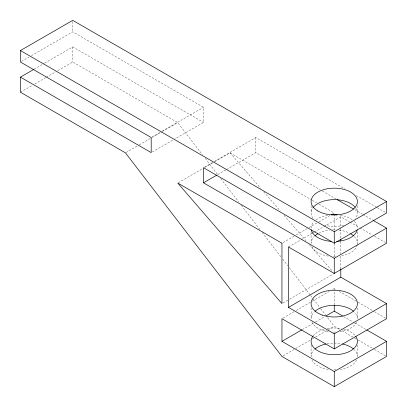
<?xml version="1.0" encoding="UTF-8"?>
<svg xmlns="http://www.w3.org/2000/svg" width="407" height="407" viewBox="0 0 407 407"><rect width="100%" height="100%" fill="white"/><g stroke="black" fill="none" stroke-linecap="round" stroke-linejoin="round"><path stroke-width="0.31" stroke-dasharray="2.04 1.53" d="M21.535 61.386L29.243 56.939M31.446 55.667L72.741 31.827L203.5 107.321L203.5 122.421L174.873 138.95M34.198 69.175L44.109 63.451M44.658 63.136L72.741 46.922L203.5 122.421M20.436 92.221L32.545 85.226M34.748 83.954L45.762 77.6M46.312 77.279L55.673 71.876M57.875 70.604L72.741 62.022L177.737 122.644L202.533 154.899M152.294 136.879L160.007 132.433M162.205 131.161L203.5 107.321M125.982 152.523L138.645 145.213M139.194 144.892L161.772 131.863M162.322 131.542L177.737 122.644M152.294 151.979L174.318 139.265M204.599 167.079L213.96 161.676M214.509 161.355L255.805 137.515L344.81 188.904M178.286 182.723L204.161 167.781M204.716 167.465L214.072 162.057M214.626 161.742L230.041 152.839L311.772 200.025M217.816 174.547L226.073 169.78M226.623 169.465L255.805 152.615L320.085 189.728M283.058 242.572L294.068 236.218M296.271 234.946L308.384 227.951M308.933 227.635L318.294 222.232M318.844 221.912L329.858 215.552M332.061 214.286L334.259 213.014L334.259 230.179M288.497 246.983L300.605 239.993M301.16 239.672L311.62 233.633M312.169 233.318L313.822 232.361M314.372 232.046L340.801 216.789L349.516 221.82M283.058 302.971L289.112 299.476M289.667 299.155L334.259 273.407M283.058 318.071L294.068 311.711M296.271 310.439L311.686 301.541M312.24 301.221L329.304 291.366M332.611 289.458L334.259 288.507L335.912 289.458M302.33 329.594L314.993 322.283M315.542 321.962L324.903 316.56M283.058 355.815L295.172 348.824M295.721 348.504L311.686 339.285M312.24 338.97L314.993 337.383M315.542 337.062L327.655 330.067M328.205 329.751L334.259 326.256L339.769 329.431M356.349 195.564L376.673 207.3M377.223 207.621L386.564 213.014M322.283 191L336.019 198.926M354.701 209.712L362.393 214.153M362.942 214.469L372.832 220.182M312.322 200.346L316.707 202.879M318.9 204.146L334.259 213.014M350.061 222.136L359.325 227.482M359.869 227.798L372.4 235.032M374.577 236.289L385.475 242.582M339.214 291.366L357.387 301.857M357.936 302.177L373.901 311.396M374.455 311.711L386.564 318.706M343.62 316.56L354.08 322.598M354.634 322.919L366.193 329.594M341.972 330.703L354.08 337.698M354.634 338.014L357.387 339.606M357.936 339.921L373.901 349.14M374.455 349.46L386.564 356.451M230.041 152.839L260.765 188.385M263.675 191.748L280.281 210.963M284.02 215.288L306.028 240.746M309.345 244.587L332.183 271.006M205.245 158.425L218.03 175.056M220.742 178.587L238.563 201.77M241.275 205.296L259.875 229.487M262.2 232.514L281.181 257.209M282.733 259.223L287.769 265.776M289.316 267.791L310.241 295.009M310.627 295.513L312.952 298.534M313.339 299.038L320.314 308.109M320.701 308.613L325.737 315.166M327.676 317.689L334.259 326.256M357.422 205.764L357.422 213.014M357.422 231.883L357.422 243.208M357.422 308.007L357.422 318.706A23.163 13.375 0 0 0 354.319 312.016M357.422 345.126L357.422 356.451A23.163 13.375 0 0 0 354.319 349.766M340.801 216.789L340.801 228.23M340.801 228.866L340.801 238.4M340.801 241.58L340.801 253.658M340.801 256.201L340.801 268.92M334.259 243.528L334.259 256.878M334.259 288.507L334.259 304.238M311.096 205.764L311.096 213.014M311.096 231.883L311.096 243.208A23.163 13.375 0 0 1 314.199 236.523M311.096 308.007L311.096 318.706A23.163 13.375 0 0 1 314.199 312.016M311.096 345.126L311.096 356.451A23.163 13.375 0 0 1 314.199 349.766M255.805 137.515L255.805 152.615M72.741 21.556L72.741 31.827M72.741 46.922L72.741 62.022M311.096 228.108A23.163 13.375 0 0 1 314.199 221.423M315.883 219.968A23.163 13.375 0 0 1 328.266 215.191M340.257 215.191A23.163 13.375 0 0 1 352.64 219.968M354.319 221.423A23.163 13.375 0 0 1 357.422 228.108M355.825 208.125A23.163 13.375 0 0 1 355.489 218.361M343.686 225.229A23.163 13.375 0 0 1 324.837 225.229M313.029 218.361A23.163 13.375 0 0 1 312.698 208.125M354.319 236.523A23.163 13.375 0 0 1 357.336 244.373M357.229 244.953A23.163 13.375 0 0 1 340.257 256.125M335.465 256.563A23.163 13.375 0 0 1 333.053 256.563M328.266 256.125A23.163 13.375 0 0 1 311.884 246.673M318.859 233.221A23.163 13.375 0 0 1 329.436 230.128M332.448 229.879A23.163 13.375 0 0 1 336.07 229.879M339.082 230.128A23.163 13.375 0 0 1 349.664 233.221M356.634 322.166A23.163 13.375 0 0 1 339.082 331.786M335.465 332.061A23.163 13.375 0 0 1 333.053 332.061M328.266 331.624A23.163 13.375 0 0 1 311.884 322.166M313.029 336.004A23.163 13.375 0 0 1 324.837 329.136M327.111 328.632A23.163 13.375 0 0 1 341.412 328.632M343.686 329.136A23.163 13.375 0 0 1 355.489 336.004M356.634 359.915A23.163 13.375 0 0 1 340.257 369.368M336.07 369.785A23.163 13.375 0 0 1 332.448 369.785M328.266 369.368A23.163 13.375 0 0 1 311.884 359.915M327.111 343.732A23.163 13.375 0 0 1 333.659 343.086M334.259 343.081A23.163 13.375 0 0 1 341.412 343.732"/><path stroke-width="0.61" d="M20.436 77.121L151.195 152.615L151.195 137.515L20.436 62.022L20.436 50.549L72.741 20.35L386.564 201.536L386.564 213.014L334.259 243.208L203.5 167.715L203.5 182.814L334.259 258.308L386.564 228.108L386.564 243.208L334.259 273.407L288.497 246.983L288.497 307.382L334.259 333.801L386.564 303.607L386.564 318.706L334.259 348.901L281.954 318.706L281.954 341.351L334.259 371.55L386.564 341.351L386.564 356.451L334.259 386.65L281.954 356.451L125.432 152.839L20.436 92.221L20.436 77.121L33.649 69.495M203.5 182.814L216.712 175.183M20.436 50.549L334.259 231.736L386.564 201.536M288.497 307.382L340.801 277.182L386.564 303.607M281.954 341.351L301.775 329.909M326.002 315.924L334.259 311.157L342.521 315.924M337.118 199.562L353.602 209.076M373.382 220.497L386.564 228.108M366.743 329.909L386.564 341.351M340.801 239.036L340.801 240.944M340.801 268.92L340.801 277.182M334.259 231.736L334.259 243.208M334.259 258.308L334.259 273.407M334.259 304.863L334.259 311.157M334.259 333.801L334.259 348.901M334.259 371.55L334.259 386.65M357.229 229.858A23.163 13.375 0 0 1 336.681 241.412M331.237 241.371A23.163 13.375 0 0 1 311.294 229.858M331.237 214.85A23.163 13.375 0 0 1 337.286 214.85M313.029 207.662A23.163 13.375 0 0 1 333.826 199.639A23.163 13.375 0 0 1 355.128 207.204M314.998 235.78A23.163 13.375 0 0 1 317.882 233.755M350.641 233.755A23.163 13.375 0 0 1 353.525 235.78M314.998 311.279A23.163 13.375 0 0 1 353.525 311.279M355.825 336.467A23.163 13.375 0 0 1 334.259 354.726A23.163 13.375 0 0 1 312.698 336.467M314.998 349.028A23.163 13.375 0 0 1 325.961 343.966M342.557 343.966A23.163 13.375 0 0 1 353.525 349.028M281.954 243.208L177.737 183.038L281.954 303.607L281.954 243.208M317.882 210.994A23.163 13.375 0 0 0 356.634 204.996A23.163 13.375 0 0 0 328.266 188.619A23.163 13.375 0 0 0 317.882 210.994M322.68 315.186A23.163 13.375 0 0 0 357.422 303.607A23.163 13.375 0 0 0 322.68 292.023A23.163 13.375 0 0 0 322.68 315.186"/></g></svg>
